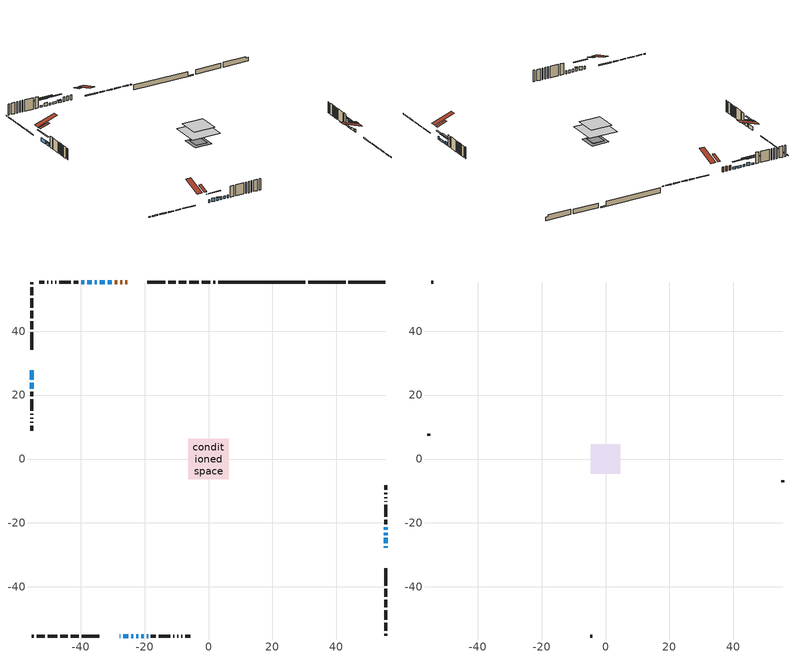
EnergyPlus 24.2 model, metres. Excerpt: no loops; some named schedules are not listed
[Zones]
conditioned space
 floor adiabatic (AdiabaticFloorConstruction): -6.29,-6.29 -6.29,6.29 6.29,6.29 6.29,-6.29 z3.65
 floor foundation (Slab1 construction): -2.48,-2.48 -2.48,2.48 2.48,2.48 2.48,-2.48 z-0.98
 floor foundation (Slab1 construction 1): -2.49,-2.49 -2.49,2.49 2.49,2.49 2.49,-2.49 z-0.98
 floor foundation (Slab1 construction 2): -3.81,-3.81 -3.81,3.81 3.81,3.81 3.81,-3.81 z-1.25
 wall outside (RimJoist1 construction): 2.13,55.39 1.44,55.39 / -55.39,-55.39 -54.7,-55.39 / -55.39,55.39 -55.39,54.7 / 55.39,-55.39 55.39,-54.7 z1.21:1.51
 wall outside (RimJoist2 construction): 0.51,55.39 -2.05,55.39 / -53.77,-55.39 -51.21,-55.39 / -55.39,53.77 -55.39,51.21 / 55.39,-53.77 55.39,-51.21 z1.21:1.51
 wall outside (RimJoist3 construction): -2.98,55.39 -5.98,55.39 / -50.28,-55.39 -47.28,-55.39 / -55.39,50.28 -55.39,47.28 / 55.39,-50.28 55.39,-47.28 z1.21:1.51
 wall outside (RimJoist4 construction): -6.91,55.39 -9.28,55.39 / -46.35,-55.39 -43.98,-55.39 / -55.39,46.35 -55.39,43.98 / 55.39,-46.35 55.39,-43.98 z1.21:1.51
 wall outside (RimJoist5 construction): -10.21,55.39 -12.6,55.39 / -43.05,-55.39 -40.66,-55.39 / -55.39,43.05 -55.39,40.66 / 55.39,-43.05 55.39,-40.66 z1.21:1.51
 wall outside (RimJoist6 construction): -13.53,55.39 -19.11,55.39 / -39.74,-55.39 -34.15,-55.39 / -55.39,39.74 -55.39,34.15 / 55.39,-39.74 55.39,-34.15 z1.21:1.51
 wall outside (AdiabaticWallConstruction 1): -25.43,55.39 -26.09,55.39 / -27.01,55.39 -27.58,55.39 / -28.51,55.39 -29.32,55.39 z1.21:3.24
 wall outside (AdiabaticWallConstruction): -27.83,-55.39 -27.57,-55.39 / 55.39,-27.83 55.39,-27.27 / -22.65,-55.39 -22.04,-55.39 / -21.11,-55.39 -20.29,-55.39 / -19.37,-55.39 -18.93,-55.39 z1.21:2.43; -26.64,-55.39 -25.11,-55.39 / -55.39,27.83 -55.39,24.78 z1.21:2.73; -55.39,23.85 -55.39,22.02 / -36.54,55.39 -37.91,55.39 z1.21:2.58; -30.25,55.39 -31.52,55.39 z1.21:2.03; -24.19,-55.39 -23.58,-55.39 z1.21:2.53; 55.39,-26.34 55.39,-24.71 / -32.45,55.39 -34.08,55.39 / -35,55.39 -35.62,55.39 z1.21:2.1; 55.39,-23.79 55.39,-23.1 / -38.84,55.39 -39.76,55.39 z1.21:1.9; 55.39,-22.17 55.39,-21.32 z1.21:2.47
 wall outside (Wall1 construction): -40.69,55.39 -42.12,55.39 / -18,-55.39 -16.57,-55.39 / -55.39,21.09 -55.39,19.67 / 55.39,-20.39 55.39,-18.96 z1.21:6.09
 wall outside (Wall2 construction): -43.04,55.39 -46.74,55.39 / -15.64,-55.39 -11.94,-55.39 / -55.39,18.74 -55.39,15.04 / 55.39,-18.03 55.39,-14.34 z1.21:6.09
 wall outside (Wall3 construction): -47.67,55.39 -47.9,55.39 / -11.01,-55.39 -10.78,-55.39 / -55.39,14.11 -55.39,13.88 / 55.39,-13.41 55.39,-13.18 z1.21:6.09
 wall outside (Wall4 construction): -48.83,55.39 -49.19,55.39 / -9.85,-55.39 -9.5,-55.39 / -55.39,12.95 -55.39,12.59 / 55.39,-12.25 55.39,-11.89 z1.21:6.09
 wall outside (Wall5 construction): -50.12,55.39 -50.49,55.39 / -8.57,-55.39 -8.2,-55.39 / -55.39,11.67 -55.39,11.3 / 55.39,-10.96 55.39,-10.59 z1.21:6.09
 wall outside (Wall6 construction): -51.41,55.39 -52.92,55.39 / -7.27,-55.39 -5.77,-55.39 / -55.39,10.37 -55.39,8.86 / 55.39,-9.66 55.39,-8.16 z1.21:6.09
 wall foundation (FoundationWall1 construction): 43.81,55.39,-0.98 43.81,55.39,1.21 54.23,55.39,1.21 54.23,55.39,0.57 55.39,55.39,0.57 55.39,55.39,-0.98
 wall foundation (FoundationWall2 construction): 42.88,55.39 31.23,55.39 z-0.98:0.94
 wall foundation (FoundationWall3 construction): 3.06,55.39,-1.25 3.06,55.39,0.94 27.58,55.39,0.94 27.58,55.39,-0.93 30.31,55.39,-0.93 30.31,55.39,-1.25
 window (WindowConstruction 11): -27.83,-55.39 -27.57,-55.39 z1.21:2.43
 window (WindowConstruction 5): -26.64,-55.39 -25.12,-55.39 z1.21:2.73
 window (WindowConstruction 6): -55.39,27.83 -55.39,24.78 z1.21:2.73
 window (WindowConstruction 7): 55.39,-27.83 55.39,-27.27 z1.21:2.43
 window (WindowConstruction 8): -55.39,23.85 -55.39,22.02 z1.21:2.58
 window (WindowConstruction 9): -30.25,55.39 -31.52,55.39 z1.21:2.02
 window (WindowConstruction 10): -24.19,-55.39 -23.58,-55.39 z1.21:2.53
 window (WindowConstruction 13): -22.65,-55.39 -22.04,-55.39 z1.21:2.43
 window (WindowConstruction 14): 55.39,-26.34 55.39,-24.71 z1.21:2.1
 window (WindowConstruction): -21.11,-55.39 -20.29,-55.39 z1.21:2.43
 window (WindowConstruction 15): -32.45,55.39 -34.08,55.39 z1.21:2.1
 window (WindowConstruction 16): -35,55.39 -35.61,55.39 z1.21:2.1
 window (WindowConstruction 12): -19.37,-55.39 -18.93,-55.39 z1.21:2.43
 window (WindowConstruction 1): 55.39,-23.78 55.39,-23.1 z1.21:1.9
 window (WindowConstruction 2): 55.39,-22.17 55.39,-21.32 z1.21:2.47
 window (WindowConstruction 3): -36.54,55.39 -37.91,55.39 z1.21:2.58
 window (WindowConstruction 4): -38.84,55.39 -39.76,55.39 z1.21:1.9
 door (Door): -25.43,55.39 -26.08,55.39 z1.21:3.24
 door (Door 1): -27.01,55.39 -27.58,55.39 z1.21:3.24
 door (Door 2): -28.51,55.39 -29.32,55.39 z1.21:3.24
 ceiling adiabatic (AdiabaticFloorConstruction): 6.29,-6.29 6.29,6.29 -6.29,6.29 -6.29,-6.29 z3.65
 roof outside (Roof2 construction): -24.5,55.39,6.09 -24.5,50.97,7.56 -23.34,50.97,7.56 -23.34,55.39,6.09; -28.76,-55.39,6.09 -28.76,-50.97,7.56 -29.92,-50.97,7.56 -29.92,-55.39,6.09; -55.39,28.76,6.09 -50.97,28.76,7.56 -50.97,29.92,7.56 -55.39,29.92,6.09; 55.39,-28.76,6.09 50.97,-28.76,7.56 50.97,-29.92,7.56 55.39,-29.92,6.09
attic - vented
 floor to conditioned space (Floor1 construction Reversed): -4.61,-4.61 -4.61,4.61 4.61,4.61 4.61,-4.61 z6.09
 wall outside (Wall7 construction): -53.85,55.39 -54.46,55.39 / -4.84,-55.39 -4.22,-55.39 / -55.39,7.93 -55.39,7.32 / 55.39,-7.23 55.39,-6.62 z1.21:6.09
 roof outside (Roof1 construction): -22.41,55.39,6.09 -22.41,46.4,9.08 -20.04,46.4,9.08 -20.04,55.39,6.09; -30.85,-55.39,6.09 -30.85,-46.4,9.08 -33.22,-46.4,9.08 -33.22,-55.39,6.09; -55.39,30.85,6.09 -46.4,30.85,9.08 -46.4,33.22,9.08 -55.39,33.22,6.09; 55.39,-30.85,6.09 46.4,-30.85,9.08 46.4,-33.22,9.08 55.39,-33.22,6.09
shading: -22.62,-55.39 -29.13,-55.39 -29.13,-55.8 -22.62,-55.8 z5.22; -55.39,22.29 -55.39,30.32 -55.8,30.32 -55.8,22.29 z5.22; -55.39,21.82 -55.39,24.05 -55.8,24.05 -55.8,21.82 z2.78; -31.72,55.39 -30.05,55.39 -30.05,55.8 -31.72,55.8 z2.22; -23.38,-55.39 -24.39,-55.39 -24.39,-55.8 -23.38,-55.8 z2.73; 55.39,-22.22 55.39,-28.83 55.8,-28.83 55.8,-22.22 z4.59; -36.57,55.39 -29.96,55.39 -29.96,55.8 -36.57,55.8 z4.59; -38.1,55.39 -32.51,55.39 -32.51,55.8 -38.1,55.8 z4.59; 55.39,-20.61 55.39,-26.27 55.8,-26.27 55.8,-20.61 z4.39; 55.39,-18.83 55.39,-24.66 55.8,-24.66 55.8,-18.83 z4.96; -40.4,55.39 -34.05,55.39 -34.05,55.8 -40.4,55.8 z5.07; -42.25,55.39 -36.35,55.39 -36.35,55.8 -42.25,55.8 z4.39
[Building]
Building 1: Terrain=Suburbs
[Site:Location]
Windsor AP_ON: Latitude {deg}=42.28; Longitude {deg}=-82.96; Time Zone {hr}=-5; Elevation {m}=190; Keep Site Location Information=Yes
[Site:GroundTemperature:Shallow]
6.34957, 4.46684, 4.31606, 5.20952, 8.79623, 12.3662, 15.4612, 17.4219, 17.5884, 15.9938, 12.9777, 9.51722
[Site:WaterMainsTemperature]
Calculation Method=Schedule; Temperature Schedule=mains temperature schedule
[Material] Roughness=Rough; Thermal Absorptance=0.9
Name | Thickness {m} | Conductivity {W/m-K} | Density {kg/m3} | Specific Heat {J/kg-K} | Solar Absorptance | Visible Absorptance
asphalt or fiberglass shingles | 0.00635 | 0.162714 | 1121.4 | 1465.45 | 0.4 | 0.4
ceiling loosefill ins | 0.338667 | 0.0480833 | 16.02 | 1046.75 | 0.7 | 0.7
ceiling stud and cavity | 0.1397 | 0.392753 | 65.682 | 1177.47 | 0.7 | 0.7
concrete 4.0 in. | 0.1016 | 1.803125 | 2242.8 | 837.4 | 0.7 | 0.7
concrete 8.0 in. | 0.2032 | 1.803125 | 2242.8 | 837.4 | 0.7 | 0.7
door material | 0.04445 | 0.0451087 | 512.64 | 1214.23 | 0.7 | 0.7
door material 1 | 0.04445 | 0.188738 | 512.64 | 1214.23 | 0.7 | 0.7
door material 2 | 0.04445 | 0.20624 | 512.64 | 1214.23 | 0.7 | 0.7
exterior vertical ins | 0.0433751 | 0.029427 | 32.04 | 1214.23 | 0.7 | 0.7
exterior vertical ins 1 | 0.0330777 | 0.029427 | 32.04 | 1214.23 | 0.7 | 0.7
floor covering | 0.0127 | 0.0433444 | 54.468 | 1339.84 | 0.6 | 0.6
floor rigid ins; wall rigid ins 2 | 0.512978 | 0.029427 | 32.04 | 1214.23 | 0.7 | 0.7
floor stud and cavity | 0.1397 | 1.75129 | 37.0049 | 1207.88 | 0.7 | 0.7
furniture material conditioned space 1 | 0.1524 | 0.115458 | 640.8 | 1214.23 | 0.6 | 0.6
gypsum board | 0.0127 | 0.160291 | 801 | 837.4 | 0.6 | 0.6
gypsum board 1 | 0.0127 | 0.160291 | 801 | 837.4 | 0.7 | 0.7
osb sheathing 0.5 in. | 0.0127 | 0.115458 | 512.64 | 1214.23 | 0.7 | 0.7
osb sheathing 0.75 in. | 0.01905 | 0.115458 | 512.64 | 1214.23 | 0.7 | 0.7
osb sheathing 2.0 in. | 0.0508 | 0.115458 | 512.64 | 1214.23 | 0.7 | 0.7
rim joist rigid ins; wall rigid ins | 0.103632 | 0.029427 | 32.04 | 1214.23 | 0.7 | 0.7
rim joist stud and cavity | 0.0508 | 0.0290072 | 125.044 | 1163.47 | 0.6 | 0.6
rim joist stud and cavity 1 | 0.0508 | 0.0293615 | 125.044 | 1163.47 | 0.6 | 0.6
rim joist stud and cavity 2 | 0.0508 | 0.0384369 | 125.044 | 1163.47 | 0.6 | 0.6
rim joist stud and cavity 3 | 0.0508 | 0.028633 | 125.044 | 1163.47 | 0.6 | 0.6
rim joist stud and cavity 4 | 0.0508 | 0.153904 | 50.32683 | 1063.81 | 0.6 | 0.6
roof stud and cavity | 0.2032 | 0.117661 | 78.34581 | 1123.46 | 0.7 | 0.7
wall rigid ins 1 | 0.051816 | 0.029427 | 32.04 | 1214.23 | 0.7 | 0.7
wall stud and cavity | 0.1397 | 0.191641 | 139.0536 | 1170.24 | 0.7 | 0.7
wall stud and cavity 1 | 0.1397 | 0.227988 | 139.0536 | 1170.24 | 0.7 | 0.7
wall stud and cavity 2 | 0.1397 | 0.115992 | 139.0536 | 1170.24 | 0.7 | 0.7
wall stud and cavity 3 | 0.1397 | 0.110346 | 139.0536 | 1170.24 | 0.7 | 0.7
wall stud and cavity 4 | 0.1397 | 0.106638 | 139.0536 | 1170.24 | 0.7 | 0.7
wall stud and cavity 5 | 0.1397 | 0.0931203 | 139.0536 | 1170.24 | 0.7 | 0.7
wall stud and cavity 6 | 0.0889 | 6.1454 | 50.32683 | 1063.81 | 0.6 | 0.6
wall stud and cavity 7 | 0.0889 | 0.380278 | 52.3479 | 1209.89 | 0.7 | 0.7
wall stud and cavity 8 | 0.0889 | 0.391764 | 83.0341 | 1211.67 | 0.7 | 0.7
wood siding | 0.0254 | 0.102417 | 544.68 | 1172.36 | 0.4 | 0.4
wood siding 1 | 0.00254 | 0.102417 | 544.68 | 1172.36 | 0.4 | 0.4
wood siding 2; wood siding 3; wood siding 4 | 0.0254 | 0.102417 | 544.68 | 1172.36 | 0.7 | 0.7
[WindowMaterial:SimpleGlazingSystem]
Name | U-Factor {W/m2-K} | Solar Heat Gain Coefficient
WindowMaterial | 2.25246 | 0.56
WindowMaterial 1 | 3.13937 | 0.43
WindowMaterial 10 | 3.10814 | 0.5
WindowMaterial 11 | 2.4052 | 0.53
WindowMaterial 12 | 6.75625 | 0.74
WindowMaterial 13 | 2.47901 | 0.43
WindowMaterial 14 | 4.81438 | 0.55
WindowMaterial 15 | 3.12176 | 0.49
WindowMaterial 16 | 3.1229 | 0.46
WindowMaterial 2 | 3.10076 | 0.54
WindowMaterial 3 | 3.10246 | 0.52
WindowMaterial 4 | 3.1212 | 0.48
WindowMaterial 5 | 3.07861 | 0.6
WindowMaterial 6 | 2.95653 | 0.6
WindowMaterial 7 | 3.114383 | 0.49
WindowMaterial 8 | 2.94631 | 0.61
WindowMaterial 9 | 3.10132 | 0.53
[Construction]
AdiabaticFloorConstruction: floor stud and cavity, floor rigid ins, osb sheathing 0.75 in., floor covering
AdiabaticWallConstruction: wood siding 3, wall rigid ins 2, wall stud and cavity 7, gypsum board
AdiabaticWallConstruction 1: wood siding 4, wall rigid ins 2, wall stud and cavity 7, gypsum board
Door: door material
Door 1: door material 1
Door 2: door material 2
Floor1 construction Reversed: gypsum board, ceiling stud and cavity, ceiling loosefill ins
FoundationWall1 construction; FoundationWall2 construction: concrete 8.0 in., gypsum board 1
FoundationWall3 construction: concrete 8.0 in.
furniture construction conditioned space 1: furniture material conditioned space 1
PartitionWallConstruction: gypsum board, wall stud and cavity 8, gypsum board
RimJoist1 construction: wood siding 2, osb sheathing 2.0 in., rim joist stud and cavity
RimJoist2 construction; RimJoist3 construction: wood siding 2, osb sheathing 2.0 in., rim joist stud and cavity 1
RimJoist4 construction: wood siding 2, rim joist rigid ins, osb sheathing 2.0 in., rim joist stud and cavity 2
RimJoist5 construction: wood siding 2, osb sheathing 2.0 in., rim joist stud and cavity 3
RimJoist6 construction: wood siding 2, rim joist stud and cavity 4
Roof1 construction: asphalt or fiberglass shingles
Roof2 construction: asphalt or fiberglass shingles, osb sheathing 0.75 in., roof stud and cavity, gypsum board
Slab1 construction; Slab1 construction 1; Slab1 construction 2: concrete 4.0 in.
Wall1 construction: wood siding, wall rigid ins, osb sheathing 0.5 in., wall stud and cavity, gypsum board
Wall2 construction: wood siding, wall rigid ins 1, osb sheathing 0.5 in., wall stud and cavity 1, gypsum board
Wall3 construction: wood siding, osb sheathing 0.5 in., wall stud and cavity 2, gypsum board
Wall4 construction: wood siding, osb sheathing 0.5 in., wall stud and cavity 3, gypsum board
Wall5 construction: wood siding, osb sheathing 0.5 in., wall stud and cavity 4, gypsum board
Wall6 construction: wood siding, osb sheathing 0.5 in., wall stud and cavity 5, gypsum board
Wall7 construction: wood siding 1, wall stud and cavity 6
WindowConstruction: WindowMaterial
WindowConstruction 1: WindowMaterial 1
WindowConstruction 10: WindowMaterial 10
WindowConstruction 11: WindowMaterial 11
WindowConstruction 12: WindowMaterial 12
WindowConstruction 13: WindowMaterial 13
WindowConstruction 14: WindowMaterial 14
WindowConstruction 15: WindowMaterial 15
WindowConstruction 16: WindowMaterial 16
WindowConstruction 2: WindowMaterial 2
WindowConstruction 3: WindowMaterial 3
WindowConstruction 4: WindowMaterial 4
WindowConstruction 5: WindowMaterial 5
WindowConstruction 6: WindowMaterial 6
WindowConstruction 7: WindowMaterial 7
WindowConstruction 8: WindowMaterial 8
WindowConstruction 9: WindowMaterial 9
[Zone] Multiplier=1; Part of Total Floor Area=Yes
Name | Volume {m3}
attic - vented | 41.4411
conditioned space | 619
[Space]
Name | Zone | Volume {m3}
attic - vented 1 | attic - vented | 41.4411
conditioned space 1 | conditioned space | 619
[ZoneInfiltration:EffectiveLeakageArea]
infil attic - vented 1: Zone or Space=attic - vented 1; Schedule=Always On Discrete; Effective Air Leakage Area {cm2}=3786.22; Stack Coefficient=0.000547505; Wind Coefficient=1.58093e-05
[ZoneMixing]
whole house fan mix: Zone or Space=attic - vented; Schedule=Always On Continuous; Design Flow Rate Calculation Method=Flow/Zone; Design Flow Rate {m3/s}=0; Source Zone or Space=conditioned space
[SurfaceProperty:ExposedFoundationPerimeter] Exposed Perimeter Calculation Method=TotalExposedPerimeter
Name | Total Exposed Perimeter {m}
Slab1 | 11.582
Slab1 1 | 11.643
Slab1 2 | 27.249
[InternalMass] Zone or ZoneList=conditioned space; Space or SpaceList=conditioned space 1
Name | Construction | Surface Area {m2}
furniture mass conditioned space 1 | furniture construction conditioned space 1 | 106.24
partition wall mass | PartitionWallConstruction | 265.6
[Lights]
interior lighting: Zone or ZoneList or Space or SpaceList=conditioned space 1; Schedule=interior lighting schedule; Design Level Calculation Method=LightingLevel; Lighting Level {W}=343.2; Return Air Fraction=0; Fraction Radiant=0.6; Fraction Visible=0.2; Fraction Replaceable=1
[People]
occupants: Zone or ZoneList or Space or SpaceList=conditioned space 1; Number of People Schedule=occupants schedule; Number of People Calculation Method=People; Number of People=3; Fraction Radiant=0.314171; Sensible Heat Fraction=0.56303; Activity Level Schedule=occupants activity schedule; Carbon Dioxide Generation Rate {m3/s-W}=0; Enable ASHRAE 55 Comfort Warnings=No; Mean Radiant Temperature Calculation Type=EnclosureAveraged
[ElectricEquipment] Zone or ZoneList or Space or SpaceList=conditioned space 1; Design Level Calculation Method=EquipmentLevel
Name | Schedule | Design Level {W} | Fraction Latent | Fraction Radiant | Fraction Lost
clothes dryer | clothes dryer schedule | 140.772 | 0.015 | 0.081 | 0.85
clothes washer | clothes washer schedule | 32.1985 | 0.03 | 0.162 | 0.7
cooking range | cooking range schedule | 215.147 | 0.08 | 0.432 | 0.2
dishwasher | dishwasher schedule | 66.8632 | 0.3 | 0.18 | 0.4
fridge | fridge schedule | 72.9452 | 0 | 0.6 | 0
mech vent house fan | mech vent house fan schedule | 0.95 | 0 | 0 | 1
mech vent house fan cfis | mech vent house fan cfis schedule | 0 | 0 | 0 | 0
misc plug loads | misc plug loads schedule | 494.7 | 0.045 | 0.513 | 0.1
whole house fan | Always On Discrete | 0 | 0 | 0 | 1
[OtherEquipment] Zone or ZoneList or Space or SpaceList=conditioned space 1; Design Level Calculation Method=EquipmentLevel
Name | Fuel Type | Schedule | Design Level {W} | Fraction Latent | Fraction Radiant | Fraction Lost
clothes dryer 1 | Electricity | clothes dryer schedule | 0 | 0.015 | 0.081 | 0.85
cooking range 1 | Electricity | cooking range schedule | 0 | 0.08 | 0.432 | 0.2
general water use latent | None | general water use schedule | 62.594 | 1 | 0 | 0
general water use sensible | None | general water use schedule | -61.6891 | 0 | 0.6 | 0
mech vent house fan latent load | None | Always On Discrete | 0 | 1 | 0 | 0
mech vent house fan sensible load | None | Always On Discrete | 0 | 0 | 0 | 0
water heater energy adjustment1 | NaturalGas | Always On Discrete | 0.01 | 0 | 0 | 1
[ZoneInfiltration:DesignFlowRate] Zone or ZoneList or Space or SpaceList=conditioned space 1; Schedule=Always On Discrete; Design Flow Rate Calculation Method=Flow/Zone; Design Flow Rate {m3/s}=0
infil flow; natural vent flow; whole house fan flow
[Foundation:Kiva] Initial Indoor Air Temperature {C}=18; Wall Depth Below Slab {m}=0.2032
Name | Wall Height Above Grade {m} | Custom Block Material Name 1 | Custom Block Depth 1 {m} | Custom Block X Position 1 {m} | Custom Block Z Position 1 {m}
Foundation Kiva 1 | 1.21 | exterior vertical ins | 2.189988 | 0.2159 | 0
Foundation Kiva 2 | 0.940003 | exterior vertical ins 1 | 1.92 | 0.2159 | 0
Foundation Kiva 3 | 0.940003
[Foundation:Kiva:Settings]
Soil Conductivity {W/m-K}=0.849921; Soil Density {kg/m3}=1842.3; Soil Specific Heat {J/kg-K}=418.7; Ground Solar Absorptivity=0.9; Ground Thermal Absorptivity=0.9; Ground Surface Roughness {m}=0.03; Far-Field Width {m}=40; Deep-Ground Boundary Condition=ZeroFlux; Deep-Ground Depth {m}=40; Minimum Cell Dimension {m}=0.2; Maximum Cell Growth Coefficient=3; Simulation Timestep=Timestep
[Exterior:Lights]
exterior lighting: Schedule=exterior lighting schedule; Design Level {W}=75.6
[Schedule:Constant]
Name | Hourly Value
Always On Continuous; mech vent house fan schedule; mech vent house fan cfis schedule; Always On Discrete | 1
occupants activity schedule | 117.228
fridge schedule | 0
[Schedule:Week:Daily]
interior lighting schedule Week Rule - Jan1-Jan27: interior lighting schedule day, interior lighting schedule day, interior lighting schedule day, interior lighting schedule day, interior lighting schedule day, interior lighting schedule day, interior lighting schedule day, interior lighting schedule default day, interior lighting schedule default day, interior lighting schedule default day, interior lighting schedule default day, interior lighting schedule default day
interior lighting schedule Week Rule - Jan28-Feb3: interior lighting schedule day, interior lighting schedule day, interior lighting schedule day, interior lighting schedule day, interior lighting schedule day 1, interior lighting schedule day 1, interior lighting schedule day 1, interior lighting schedule default day, interior lighting schedule default day, interior lighting schedule default day, interior lighting schedule default day, interior lighting schedule default day
interior lighting schedule Week Rule - Feb4-Feb24: interior lighting schedule day 1, interior lighting schedule day 1, interior lighting schedule day 1, interior lighting schedule day 1, interior lighting schedule day 1, interior lighting schedule day 1, interior lighting schedule day 1, interior lighting schedule default day, interior lighting schedule default day, interior lighting schedule default day, interior lighting schedule default day, interior lighting schedule default day
interior lighting schedule Week Rule - Feb25-Mar3: interior lighting schedule day 1, interior lighting schedule day 1, interior lighting schedule day 1, interior lighting schedule day 1, interior lighting schedule day 2, interior lighting schedule day 2, interior lighting schedule day 2, interior lighting schedule default day, interior lighting schedule default day, interior lighting schedule default day, interior lighting schedule default day, interior lighting schedule default day
interior lighting schedule Week Rule - Mar4-Mar31: interior lighting schedule day 2, interior lighting schedule day 2, interior lighting schedule day 2, interior lighting schedule day 2, interior lighting schedule day 2, interior lighting schedule day 2, interior lighting schedule day 2, interior lighting schedule default day, interior lighting schedule default day, interior lighting schedule default day, interior lighting schedule default day, interior lighting schedule default day
interior lighting schedule Week Rule - Apr1-Apr28: interior lighting schedule day 3, interior lighting schedule day 3, interior lighting schedule day 3, interior lighting schedule day 3, interior lighting schedule day 3, interior lighting schedule day 3, interior lighting schedule day 3, interior lighting schedule default day, interior lighting schedule default day, interior lighting schedule default day, interior lighting schedule default day, interior lighting schedule default day
interior lighting schedule Week Rule - Apr29-May5: interior lighting schedule day 3, interior lighting schedule day 3, interior lighting schedule day 4, interior lighting schedule day 4, interior lighting schedule day 4, interior lighting schedule day 4, interior lighting schedule day 4, interior lighting schedule default day, interior lighting schedule default day, interior lighting schedule default day, interior lighting schedule default day, interior lighting schedule default day
interior lighting schedule Week Rule - May6-May26: interior lighting schedule day 4, interior lighting schedule day 4, interior lighting schedule day 4, interior lighting schedule day 4, interior lighting schedule day 4, interior lighting schedule day 4, interior lighting schedule day 4, interior lighting schedule default day, interior lighting schedule default day, interior lighting schedule default day, interior lighting schedule default day, interior lighting schedule default day
interior lighting schedule Week Rule - May27-Jun2: interior lighting schedule day 4, interior lighting schedule day 4, interior lighting schedule day 4, interior lighting schedule day 4, interior lighting schedule day 4, interior lighting schedule day 5, interior lighting schedule day 5, interior lighting schedule default day, interior lighting schedule default day, interior lighting schedule default day, interior lighting schedule default day, interior lighting schedule default day
interior lighting schedule Week Rule - Jun3-Jun30: interior lighting schedule day 5, interior lighting schedule day 5, interior lighting schedule day 5, interior lighting schedule day 5, interior lighting schedule day 5, interior lighting schedule day 5, interior lighting schedule day 5, interior lighting schedule default day, interior lighting schedule default day, interior lighting schedule default day, interior lighting schedule default day, interior lighting schedule default day
interior lighting schedule Week Rule - Jul1-Jul28: interior lighting schedule day 6, interior lighting schedule day 6, interior lighting schedule day 6, interior lighting schedule day 6, interior lighting schedule day 6, interior lighting schedule day 6, interior lighting schedule day 6, interior lighting schedule default day, interior lighting schedule default day, interior lighting schedule default day, interior lighting schedule default day, interior lighting schedule default day
interior lighting schedule Week Rule - Jul29-Aug4: interior lighting schedule day 6, interior lighting schedule day 6, interior lighting schedule day 6, interior lighting schedule day 7, interior lighting schedule day 7, interior lighting schedule day 7, interior lighting schedule day 7, interior lighting schedule default day, interior lighting schedule default day, interior lighting schedule default day, interior lighting schedule default day, interior lighting schedule default day
interior lighting schedule Week Rule - Aug5-Aug25: interior lighting schedule day 7, interior lighting schedule day 7, interior lighting schedule day 7, interior lighting schedule day 7, interior lighting schedule day 7, interior lighting schedule day 7, interior lighting schedule day 7, interior lighting schedule default day, interior lighting schedule default day, interior lighting schedule default day, interior lighting schedule default day, interior lighting schedule default day
interior lighting schedule Week Rule - Aug26-Sep1: interior lighting schedule day 7, interior lighting schedule day 7, interior lighting schedule day 7, interior lighting schedule day 7, interior lighting schedule day 7, interior lighting schedule day 7, interior lighting schedule day 8, interior lighting schedule default day, interior lighting schedule default day, interior lighting schedule default day, interior lighting schedule default day, interior lighting schedule default day
interior lighting schedule Week Rule - Sep2-Sep29: interior lighting schedule day 8, interior lighting schedule day 8, interior lighting schedule day 8, interior lighting schedule day 8, interior lighting schedule day 8, interior lighting schedule day 8, interior lighting schedule day 8, interior lighting schedule default day, interior lighting schedule default day, interior lighting schedule default day, interior lighting schedule default day, interior lighting schedule default day
interior lighting schedule Week Rule - Sep30-Oct6: interior lighting schedule day 8, interior lighting schedule day 9, interior lighting schedule day 9, interior lighting schedule day 9, interior lighting schedule day 9, interior lighting schedule day 9, interior lighting schedule day 9, interior lighting schedule default day, interior lighting schedule default day, interior lighting schedule default day, interior lighting schedule default day, interior lighting schedule default day
interior lighting schedule Week Rule - Oct7-Oct27: interior lighting schedule day 9, interior lighting schedule day 9, interior lighting schedule day 9, interior lighting schedule day 9, interior lighting schedule day 9, interior lighting schedule day 9, interior lighting schedule day 9, interior lighting schedule default day, interior lighting schedule default day, interior lighting schedule default day, interior lighting schedule default day, interior lighting schedule default day
interior lighting schedule Week Rule - Oct28-Nov3: interior lighting schedule day 9, interior lighting schedule day 9, interior lighting schedule day 9, interior lighting schedule day 9, interior lighting schedule day 10, interior lighting schedule day 10, interior lighting schedule day 10, interior lighting schedule default day, interior lighting schedule default day, interior lighting schedule default day, interior lighting schedule default day, interior lighting schedule default day
interior lighting schedule Week Rule - Nov4-Nov24: interior lighting schedule day 10, interior lighting schedule day 10, interior lighting schedule day 10, interior lighting schedule day 10, interior lighting schedule day 10, interior lighting schedule day 10, interior lighting schedule day 10, interior lighting schedule default day, interior lighting schedule default day, interior lighting schedule default day, interior lighting schedule default day, interior lighting schedule default day
interior lighting schedule Week Rule - Nov25-Dec1: interior lighting schedule day 10, interior lighting schedule day 10, interior lighting schedule day 10, interior lighting schedule day 10, interior lighting schedule day 10, interior lighting schedule day 10, interior lighting schedule day 11, interior lighting schedule default day, interior lighting schedule default day, interior lighting schedule default day, interior lighting schedule default day, interior lighting schedule default day
interior lighting schedule Week Rule - Dec2-Dec31: interior lighting schedule day 11, interior lighting schedule day 11, interior lighting schedule day 11, interior lighting schedule day 11, interior lighting schedule day 11, interior lighting schedule day 11, interior lighting schedule day 11, interior lighting schedule default day, interior lighting schedule default day, interior lighting schedule default day, interior lighting schedule default day, interior lighting schedule default day
occupants schedule Week Rule - Jan1-Dec31: occupants schedule day, occupants schedule day, occupants schedule day, occupants schedule day, occupants schedule day, occupants schedule day, occupants schedule day, occupants schedule default day, occupants schedule default day, occupants schedule default day, occupants schedule default day, occupants schedule default day
clothes dryer schedule Week Rule - Jan1-Dec31: clothes dryer schedule day, clothes dryer schedule day, clothes dryer schedule day, clothes dryer schedule day, clothes dryer schedule day, clothes dryer schedule day, clothes dryer schedule day, clothes dryer schedule default day, clothes dryer schedule default day, clothes dryer schedule default day, clothes dryer schedule default day, clothes dryer schedule default day
clothes washer schedule Week Rule - Jan1-Dec31: clothes washer schedule day, clothes washer schedule day, clothes washer schedule day, clothes washer schedule day, clothes washer schedule day, clothes washer schedule day, clothes washer schedule day, clothes washer schedule default day, clothes washer schedule default day, clothes washer schedule default day, clothes washer schedule default day, clothes washer schedule default day
cooking range schedule Week Rule - Jan1-Dec31: cooking range schedule day, cooking range schedule day, cooking range schedule day, cooking range schedule day, cooking range schedule day, cooking range schedule day, cooking range schedule day, cooking range schedule default day, cooking range schedule default day, cooking range schedule default day, cooking range schedule default day, cooking range schedule default day
dishwasher schedule Week Rule - Jan1-Dec31: dishwasher schedule day, dishwasher schedule day, dishwasher schedule day, dishwasher schedule day, dishwasher schedule day, dishwasher schedule day, dishwasher schedule day, dishwasher schedule default day, dishwasher schedule default day, dishwasher schedule default day, dishwasher schedule default day, dishwasher schedule default day
misc plug loads schedule Week Rule - Jan1-Dec31: misc plug loads schedule day, misc plug loads schedule day, misc plug loads schedule day, misc plug loads schedule day, misc plug loads schedule day, misc plug loads schedule day, misc plug loads schedule day, misc plug loads schedule default day, misc plug loads schedule default day, misc plug loads schedule default day, misc plug loads schedule default day, misc plug loads schedule default day
general water use schedule Week Rule - Jan1-Dec31: general water use schedule day, general water use schedule day, general water use schedule day, general water use schedule day, general water use schedule day, general water use schedule day, general water use schedule day, general water use schedule default day, general water use schedule default day, general water use schedule default day, general water use schedule default day, general water use schedule default day
exterior lighting schedule Week Rule - Jan1-Jan27: exterior lighting schedule day, exterior lighting schedule day, exterior lighting schedule day, exterior lighting schedule day, exterior lighting schedule day, exterior lighting schedule day, exterior lighting schedule day, exterior lighting schedule default day, exterior lighting schedule default day, exterior lighting schedule default day, exterior lighting schedule default day, exterior lighting schedule default day
exterior lighting schedule Week Rule - Jan28-Feb3: exterior lighting schedule day, exterior lighting schedule day, exterior lighting schedule day, exterior lighting schedule day, exterior lighting schedule day 1, exterior lighting schedule day 1, exterior lighting schedule day 1, exterior lighting schedule default day, exterior lighting schedule default day, exterior lighting schedule default day, exterior lighting schedule default day, exterior lighting schedule default day
[Schedule:Year]
interior lighting schedule: interior lighting schedule Week Rule - Jan1-Jan27, 1, 1, 1, 27, interior lighting schedule Week Rule - Jan28-Feb3, 1, 28, 2, 3, interior lighting schedule Week Rule - Feb4-Feb24, 2, 4, 2, 24, interior lighting schedule Week Rule - Feb25-Mar3, 2, 25, 3, 3, interior lighting schedule Week Rule - Mar4-Mar31, 3, 4, 3, 31, interior lighting schedule Week Rule - Apr1-Apr28, 4, 1, 4, 28, interior lighting schedule Week Rule - Apr29-May5, 4, 29, 5, 5, interior lighting schedule Week Rule - May6-May26, 5, 6, 5, 26, interior lighting schedule Week Rule - May27-Jun2, 5, 27, 6, 2, interior lighting schedule Week Rule - Jun3-Jun30, 6, 3, 6, 30, interior lighting schedule Week Rule - Jul1-Jul28, 7, 1, 7, 28, interior lighting schedule Week Rule - Jul29-Aug4, 7, 29, 8, 4, interior lighting schedule Week Rule - Aug5-Aug25, 8, 5, 8, 25, interior lighting schedule Week Rule - Aug26-Sep1, 8, 26, 9, 1, interior lighting schedule Week Rule - Sep2-Sep29, 9, 2, 9, 29, interior lighting schedule Week Rule - Sep30-Oct6, 9, 30, 10, 6, interior lighting schedule Week Rule - Oct7-Oct27, 10, 7, 10, 27, interior lighting schedule Week Rule - Oct28-Nov3, 10, 28, 11, 3, interior lighting schedule Week Rule - Nov4-Nov24, 11, 4, 11, 24, interior lighting schedule Week Rule - Nov25-Dec1, 11, 25, 12, 1, interior lighting schedule Week Rule - Dec2-Dec31, 12, 2, 12, 31
occupants schedule: occupants schedule Week Rule - Jan1-Dec31, 1, 1, 12, 31
clothes dryer schedule: clothes dryer schedule Week Rule - Jan1-Dec31, 1, 1, 12, 31
clothes washer schedule: clothes washer schedule Week Rule - Jan1-Dec31, 1, 1, 12, 31
cooking range schedule: cooking range schedule Week Rule - Jan1-Dec31, 1, 1, 12, 31
dishwasher schedule: dishwasher schedule Week Rule - Jan1-Dec31, 1, 1, 12, 31
misc plug loads schedule: misc plug loads schedule Week Rule - Jan1-Dec31, 1, 1, 12, 31
general water use schedule: general water use schedule Week Rule - Jan1-Dec31, 1, 1, 12, 31
exterior lighting schedule: exterior lighting schedule Week Rule - Jan1-Jan27, 1, 1, 1, 27, exterior lighting schedule Week Rule - Jan28-Feb3, 1, 28, 2, 3, exterior lighting schedule Week Rule - Feb4-Feb24, 2, 4, 2, 24, exterior lighting schedule Week Rule - Feb25-Mar3, 2, 25, 3, 3, exterior lighting schedule Week Rule - Mar4-Mar31, 3, 4, 3, 31, exterior lighting schedule Week Rule - Apr1-Apr28, 4, 1, 4, 28, exterior lighting schedule Week Rule - Apr29-May5, 4, 29, 5, 5, exterior lighting schedule Week Rule - May6-May26, 5, 6, 5, 26, exterior lighting schedule Week Rule - May27-Jun2, 5, 27, 6, 2, exterior lighting schedule Week Rule - Jun3-Jun30, 6, 3, 6, 30, exterior lighting schedule Week Rule - Jul1-Jul28, 7, 1, 7, 28, exterior lighting schedule Week Rule - Jul29-Aug4, 7, 29, 8, 4, exterior lighting schedule Week Rule - Aug5-Aug25, 8, 5, 8, 25, exterior lighting schedule Week Rule - Aug26-Sep1, 8, 26, 9, 1, exterior lighting schedule Week Rule - Sep2-Sep29, 9, 2, 9, 29, exterior lighting schedule Week Rule - Sep30-Oct6, 9, 30, 10, 6, exterior lighting schedule Week Rule - Oct7-Oct27, 10, 7, 10, 27, exterior lighting schedule Week Rule - Oct28-Nov3, 10, 28, 11, 3, exterior lighting schedule Week Rule - Nov4-Nov24, 11, 4, 11, 24, exterior lighting schedule Week Rule - Nov25-Dec1, 11, 25, 12, 1, exterior lighting schedule Week Rule - Dec2-Dec31, 12, 2, 12, 31
[Schedule:Compact]
mains temperature schedule: Through: 01/01, For: AllDays, Until: 24:00, 9.71556, Through: 01/02, For: AllDays, Until: 24:00, 9.65056, Through: 01/03, For: AllDays, Until: 24:00, 9.58667, Through: 01/04, For: AllDays, Until: 24:00, 9.52389, Through: 01/05, For: AllDays, Until: 24:00, 9.46278, Through: 01/06, For: AllDays, Until: 24:00, 9.40278, Through: 01/07, For: AllDays, Until: 24:00, 9.34444, Through: 01/08, For: AllDays, Until: 24:00, 9.28778, Through: 01/09, For: AllDays, Until: 24:00, 9.23222, Through: 01/10, For: AllDays, Until: 24:00, 9.17778, Through: 01/11, For: AllDays, Until: 24:00, 9.125, Through: 01/12, For: AllDays, Until: 24:00, 9.07389, Through: 01/13, For: AllDays, Until: 24:00, 9.02444, Through: 01/14, For: AllDays, Until: 24:00, 8.97611, Through: 01/15, For: AllDays, Until: 24:00, 8.92944, Through: 01/16, For: AllDays, Until: 24:00, 8.88444, Through: 01/17, For: AllDays, Until: 24:00, 8.84056, Through: 01/18, For: AllDays, Until: 24:00, 8.79889, Through: 01/19, For: AllDays, Until: 24:00, 8.75833, Through: 01/20, For: AllDays, Until: 24:00, 8.71944, Through: 01/21, For: AllDays, Until: 24:00, 8.68222, Through: 01/22, For: AllDays, Until: 24:00, 8.64667, Through: 01/23, For: AllDays, Until: 24:00, 8.61222, Through: 01/24, For: AllDays, Until: 24:00, 8.58, Through: 01/25, For: AllDays, Until: 24:00, 8.54944, Through: 01/26, For: AllDays, Until: 24:00, 8.52, Through: 01/27, For: AllDays, Until: 24:00, 8.49278, Through: 01/28, For: AllDays, Until: 24:00, 8.46722, Through: 01/29, For: AllDays, Until: 24:00, 8.44278, Through: 01/30, For: AllDays, Until: 24:00, 8.42056, Through: 01/31, For: AllDays, Until: 24:00, 8.39944, Through: 02/01, For: AllDays, Until: 24:00, 8.38056, Through: 02/02, For: AllDays, Until: 24:00, 8.36333, Through: 02/03, For: AllDays, Until: 24:00, 8.34778, Through: 02/04, For: AllDays, Until: 24:00, 8.33389, Through: 02/05, For: AllDays, Until: 24:00, 8.32167, Through: 02/06, For: AllDays, Until: 24:00, 8.31111, Through: 02/07, For: AllDays, Until: 24:00, 8.30222, Through: 02/08, For: AllDays, Until: 24:00, 8.295, Through: 02/09, For: AllDays, Until: 24:00, 8.29, Through: 02/10, For: AllDays, Until: 24:00, 8.28611, Through: 02/11, For: AllDays, Until: 24:00, 8.28444, Through: 02/12, For: AllDays, Until: 24:00, 8.28444, Through: 02/13, For: AllDays, Until: 24:00, 8.28611, Through: 02/14, For: AllDays, Until: 24:00, 8.28889, Through: 02/15, For: AllDays, Until: 24:00, 8.29444, Through: 02/16, For: AllDays, Until: 24:00, 8.30111, Through: 02/17, For: AllDays, Until: 24:00, 8.30944, Through: 02/18, For: AllDays, Until: 24:00, 8.31944, Through: 02/19, For: AllDays, Until: 24:00, 8.33167, Through: 02/20, For: AllDays, Until: 24:00, 8.345, Through: 02/21, For: AllDays, Until: 24:00, 8.36056, Through: 02/22, For: AllDays, Until: 24:00, 8.37778, Through: 02/23, For: AllDays, Until: 24:00, 8.39611, Through: 02/24, For: AllDays, Until: 24:00, 8.41667, Through: 02/25, For: AllDays, Until: 24:00, 8.43889, Through: 02/26, For: AllDays, Until: 24:00, 8.46278, Through: 02/27, For: AllDays, Until: 24:00, 8.48833, Through: 02/28, For: AllDays, Until: 24:00, 8.51556, Through: 03/01, For: AllDays, Until: 24:00, 8.54444, Through: 03/02, For: AllDays, Until: 24:00, 8.575, Through: 03/03, For: AllDays, Until: 24:00, 8.60667, Through: 03/04, For: AllDays, Until: 24:00, 8.64056, Through: 03/05, For: AllDays, Until: 24:00, 8.67611, Through: 03/06, For: AllDays, Until: 24:00, 8.71278, Through: 03/07, For: AllDays, Until: 24:00, 8.75167, Through: 03/08, For: AllDays, Until: 24:00, 8.79167, Through: 03/09, For: AllDays, Until: 24:00, 8.83333, Through: 03/10, For: AllDays, Until: 24:00, 8.87667, Through: 03/11, For: AllDays, Until: 24:00, 8.92167, Through: 03/12, For: AllDays, Until: 24:00, 8.96833, Through: 03/13, For: AllDays, Until: 24:00, 9.01611, Through: 03/14, For: AllDays, Until: 24:00, 9.06556, Through: 03/15, For: AllDays, Until: 24:00, 9.11667, Through: 03/16, For: AllDays, Until: 24:00, 9.16889, Through: 03/17, For: AllDays, Until: 24:00, 9.22278, Through: 03/18, For: AllDays, Until: 24:00, 9.27833, Through: 03/19, For: AllDays, Until: 24:00, 9.335, Through: 03/20, For: AllDays, Until: 24:00, 9.39333, Through: 03/21, For: AllDays, Until: 24:00, 9.45278, Through: 03/22, For: AllDays, Until: 24:00, 9.51389, Through: 03/23, For: AllDays, Until: 24:00, 9.57611, Through: 03/24, For: AllDays, Until: 24:00, 9.64, Through: 03/25, For: AllDays, Until: 24:00, 9.705, Through: 03/26, For: AllDays, Until: 24:00, 9.77111, Through: 03/27, For: AllDays, Until: 24:00, 9.83889, Through: 03/28, For: AllDays, Until: 24:00, 9.90778, Through: 03/29, For: AllDays, Until: 24:00, 9.97778, Through: 03/30, For: AllDays, Until: 24:00, 10.0489, Through: 03/31, For: AllDays, Until: 24:00, 10.1217, Through: 04/01, For: AllDays, Until: 24:00, 10.1956, Through: 04/02, For: AllDays, Until: 24:00, 10.2706, Through: 04/03, For: AllDays, Until: 24:00, 10.3461, Through: 04/04, For: AllDays, Until: 24:00, 10.4233, Through: 04/05, For: AllDays, Until: 24:00, 10.5017, Through: 04/06, For: AllDays, Until: 24:00, 10.5811, Through: 04/07, For: AllDays, Until: 24:00, 10.6617, Through: 04/08, For: AllDays, Until: 24:00, 10.7428, Through: 04/09, For: AllDays, Until: 24:00, 10.825, Through: 04/10, For: AllDays, Until: 24:00, 10.9089, Through: 04/11, For: AllDays, Until: 24:00, 10.9928, Through: 04/12, For: AllDays, Until: 24:00, 11.0783, Through: 04/13, For: AllDays, Until: 24:00, 11.1644, Through: 04/14, For: AllDays, Until: 24:00, 11.2517, Through: 04/15, For: AllDays, Until: 24:00, 11.3394, Through: 04/16, For: AllDays, Until: 24:00, 11.4278, Through: 04/17, For: AllDays, Until: 24:00, 11.5178, Through: 04/18, For: AllDays, Until: 24:00, 11.6078, Through: 04/19, For: AllDays, Until: 24:00, 11.6989, Through: 04/20, For: AllDays, Until: 24:00, 11.7906, Through: 04/21, For: AllDays, Until: 24:00, 11.8828, Through: 04/22, For: AllDays, Until: 24:00, 11.9761, Through: 04/23, For: AllDays, Until: 24:00, 12.07, Through: 04/24, For: AllDays, Until: 24:00, 12.1639, Through: 04/25, For: AllDays, Until: 24:00, 12.2589, Through: 04/26, For: AllDays, Until: 24:00, 12.3544, Through: 04/27, For: AllDays, Until: 24:00, 12.4506, Through: 04/28, For: AllDays, Until: 24:00, 12.5472, Through: 04/29, For: AllDays, Until: 24:00, 12.6439, Through: 04/30, For: AllDays, Until: 24:00, 12.7411, Through: 05/01, For: AllDays, Until: 24:00, 12.8389, Through: 05/02, For: AllDays, Until: 24:00, 12.9372, Through: 05/03, For: AllDays, Until: 24:00, 13.0356, Through: 05/04, For: AllDays, Until: 24:00, 13.1344, Through: 05/05, For: AllDays, Until: 24:00, 13.2339, Through: 05/06, For: AllDays, Until: 24:00, 13.3333, Through: 05/07, For: AllDays, Until: 24:00, 13.4328, Through: 05/08, For: AllDays, Until: 24:00, 13.5328, Through: 05/09, For: AllDays, Until: 24:00, 13.6328, Through: 05/10, For: AllDays, Until: 24:00, 13.7328, Through: 05/11, For: AllDays, Until: 24:00, 13.8328, Through: 05/12, For: AllDays, Until: 24:00, 13.9333, Through: 05/13, For: AllDays, Until: 24:00, 14.0339, Through: 05/14, For: AllDays, Until: 24:00, 14.1344, Through: 05/15, For: AllDays, Until: 24:00, 14.2344, Through: 05/16, For: AllDays, Until: 24:00, 14.335, Through: 05/17, For: AllDays, Until: 24:00, 14.4356, Through: 05/18, For: AllDays, Until: 24:00, 14.5356, Through: 05/19, For: AllDays, Until: 24:00, 14.6356, Through: 05/20, For: AllDays, Until: 24:00, 14.7356, Through: 05/21, For: AllDays, Until: 24:00, 14.8356, Through: 05/22, For: AllDays, Until: 24:00, 14.935, Through: 05/23, For: AllDays, Until: 24:00, 15.0344, Through: 05/24, For: AllDays, Until: 24:00, 15.1333, Through: 05/25, For: AllDays, Until: 24:00, 15.2322, Through: 05/26, For: AllDays, Until: 24:00, 15.3306, Through: 05/27, For: AllDays, Until: 24:00, 15.4283, Through: 05/28, For: AllDays, Until: 24:00, 15.5261, Through: 05/29, For: AllDays, Until: 24:00, 15.6233, Through: 05/30, For: AllDays, Until: 24:00, 15.7206, Through: 05/31, For: AllDays, Until: 24:00, 15.8167, Through: 06/01, For: AllDays, Until: 24:00, 15.9128, Through: 06/02, For: AllDays, Until: 24:00, 16.0078, Through: 06/03, For: AllDays, Until: 24:00, 16.1028, Through: 06/04, For: AllDays, Until: 24:00, 16.1967, Through: 06/05, For: AllDays, Until: 24:00, 16.2906, Through: 06/06, For: AllDays, Until: 24:00, 16.3833, Through: 06/07, For: AllDays, Until: 24:00, 16.4756, Through: 06/08, For: AllDays, Until: 24:00, 16.5672, Through: 06/09, For: AllDays, Until: 24:00, 16.6578, Through: 06/10, For: AllDays, Until: 24:00, 16.7478, Through: 06/11, For: AllDays, Until: 24:00, 16.8372, Through: 06/12, For: AllDays, Until: 24:00, 16.9256, Through: 06/13, For: AllDays, Until: 24:00, 17.0133, Through: 06/14, For: AllDays, Until: 24:00, 17.1, Through: 06/15, For: AllDays, Until: 24:00, 17.1861, Through: 06/16, For: AllDays, Until: 24:00, 17.2711, Through: 06/17, For: AllDays, Until: 24:00, 17.355, Through: 06/18, For: AllDays, Until: 24:00, 17.4383, Through: 06/19, For: AllDays, Until: 24:00, 17.5206, Through: 06/20, For: AllDays, Until: 24:00, 17.6017, Through: 06/21, For: AllDays, Until: 24:00, 17.6817, Through: 06/22, For: AllDays, Until: 24:00, 17.7606, Through: 06/23, For: AllDays, Until: 24:00, 17.8383, Through: 06/24, For: AllDays, Until: 24:00, 17.9156, Through: 06/25, For: AllDays, Until: 24:00, 17.9911, Through: 06/26, For: AllDays, Until: 24:00, 18.0656, Through: 06/27, For: AllDays, Until: 24:00, 18.1389, Through: 06/28, For: AllDays, Until: 24:00, 18.2111, Through: 06/29, For: AllDays, Until: 24:00, 18.2822, Through: 06/30, For: AllDays, Until: 24:00, 18.3522, Through: 07/01, For: AllDays, Until: 24:00, 18.4206, Through: 07/02, For: AllDays, Until: 24:00, 18.4878, Through: 07/03, For: AllDays, Until: 24:00, 18.5539, Through: 07/04, For: AllDays, Until: 24:00, 18.6183, Through: 07/05, For: AllDays, Until: 24:00, 18.6817, Through: 07/06, For: AllDays, Until: 24:00, 18.7439, Through: 07/07, For: AllDays, Until: 24:00, 18.8044, Through: 07/08, For: AllDays, Until: 24:00, 18.8639, Through: 07/09, For: AllDays, Until: 24:00, 18.9217, Through: 07/10, For: AllDays, Until: 24:00, 18.9778, Through: 07/11, For: AllDays, Until: 24:00, 19.0328, Through: 07/12, For: AllDays, Until: 24:00, 19.0861, Through: 07/13, For: AllDays, Until: 24:00, 19.1383, Through: 07/14, For: AllDays, Until: 24:00, 19.1889, Through: 07/15, For: AllDays, Until: 24:00, 19.2378, Through: 07/16, For: AllDays, Until: 24:00, 19.2856, Through: 07/17, For: AllDays, Until: 24:00, 19.3311, Through: 07/18, For: AllDays, Until: 24:00, 19.3761, Through: 07/19, For: AllDays, Until: 24:00, 19.4189, Through: 07/20, For: AllDays, Until: 24:00, 19.46, Through: 07/21, For: AllDays, Until: 24:00, 19.5, Through: 07/22, For: AllDays, Until: 24:00, 19.5378, Through: 07/23, For: AllDays, Until: 24:00, 19.5744, Through: 07/24, For: AllDays, Until: 24:00, 19.6094, Through: 07/25, For: AllDays, Until: 24:00, 19.6428, Through: 07/26, For: AllDays, Until: 24:00, 19.6744, Through: 07/27, For: AllDays, Until: 24:00, 19.7044, Through: 07/28, For: AllDays, Until: 24:00, 19.7328, Through: 07/29, For: AllDays, Until: 24:00, 19.7594, Through: 07/30, For: AllDays, Until: 24:00, 19.7844, Through: 07/31, For: AllDays, Until: 24:00, 19.8078, Through: 08/01, For: AllDays, Until: 24:00, 19.8294, Through: 08/02, For: AllDays, Until: 24:00, 19.8494, Through: 08/03, For: AllDays, Until: 24:00, 19.8678, Through: 08/04, For: AllDays, Until: 24:00, 19.8844, Through: 08/05, For: AllDays, Until: 24:00, 19.8994, Through: 08/06, For: AllDays, Until: 24:00, 19.9122, Through: 08/07, For: AllDays, Until: 24:00, 19.9239, Through: 08/08, For: AllDays, Until: 24:00, 19.9333, Through: 08/09, For: AllDays, Until: 24:00, 19.9417, Through: 08/10, For: AllDays, Until: 24:00, 19.9478, Through: 08/11, For: AllDays, Until: 24:00, 19.9522, Through: 08/12, For: AllDays, Until: 24:00, 19.9556, Through: 08/13, For: AllDays, Until: 24:00, 19.9567, Through: 08/14, For: AllDays, Until: 24:00, 19.9556, Through: 08/15, For: AllDays, Until: 24:00, 19.9533, Through: 08/16, For: AllDays, Until: 24:00, 19.9494, Through: 08/17, For: AllDays, Until: 24:00, 19.9433, Through: 08/18, For: AllDays, Until: 24:00, 19.9361, Through: 08/19, For: AllDays, Until: 24:00, 19.9267, Through: 08/20, For: AllDays, Until: 24:00, 19.9156, Through: 08/21, For: AllDays, Until: 24:00, 19.9033, Through: 08/22, For: AllDays, Until: 24:00, 19.8889, Through: 08/23, For: AllDays, Until: 24:00, 19.8728, Through: 08/24, For: AllDays, Until: 24:00, 19.855, Through: 08/25, For: AllDays, Until: 24:00, 19.835, Through: 08/26, For: AllDays, Until: 24:00, 19.8139, Through: 08/27, For: AllDays, Until: 24:00, 19.7911, Through: 08/28, For: AllDays, Until: 24:00, 19.7667, Through: 08/29, For: AllDays, Until: 24:00, 19.7406, Through: 08/30, For: AllDays, Until: 24:00, 19.7122, Through: 08/31, For: AllDays, Until: 24:00, 19.6828, Through: 09/01, For: AllDays, Until: 24:00, 19.6517, Through: 09/02, For: AllDays, Until: 24:00, 19.6189, Through: 09/03, For: AllDays, Until: 24:00, 19.5844, Through: 09/04, For: AllDays, Until: 24:00, 19.5483, Through: 09/05, For: AllDays, Until: 24:00, 19.5106, Through: 09/06, For: AllDays, Until: 24:00, 19.4711, Through: 09/07, For: AllDays, Until: 24:00, 19.4306, Through: 09/08, For: AllDays, Until: 24:00, 19.3878, Through: 09/09, For: AllDays, Until: 24:00, 19.3439, Through: 09/10, For: AllDays, Until: 24:00, 19.2983, Through: 09/11, For: AllDays, Until: 24:00, 19.2511, Through: 09/12, For: AllDays, Until: 24:00, 19.2028, Through: 09/13, For: AllDays, Until: 24:00, 19.1528, Through: 09/14, For: AllDays, Until: 24:00, 19.1011, Through: 09/15, For: AllDays, Until: 24:00, 19.0478, Through: 09/16, For: AllDays, Until: 24:00, 18.9933, Through: 09/17, For: AllDays, Until: 24:00, 18.9372, Through: 09/18, For: AllDays, Until: 24:00, 18.88, Through: 09/19, For: AllDays, Until: 24:00, 18.8211, Through: 09/20, For: AllDays, Until: 24:00, 18.7611, Through: 09/21, For: AllDays, Until: 24:00, 18.6994, Through: 09/22, For: AllDays, Until: 24:00, 18.6361, Through: 09/23, For: AllDays, Until: 24:00, 18.5722, Through: 09/24, For: AllDays, Until: 24:00, 18.5067, Through: 09/25, For: AllDays, Until: 24:00, 18.4394, Through: 09/26, For: AllDays, Until: 24:00, 18.3711, Through: 09/27, For: AllDays, Until: 24:00, 18.3017, Through: 09/28, For: AllDays, Until: 24:00, 18.2311, Through: 09/29, For: AllDays, Until: 24:00, 18.1594, Through: 09/30, For: AllDays, Until: 24:00, 18.0861, Through: 10/01, For: AllDays, Until: 24:00, 18.0122, Through: 10/02, For: AllDays, Until: 24:00, 17.9367, Through: 10/03, For: AllDays, Until: 24:00, 17.86, Through: 10/04, For: AllDays, Until: 24:00, 17.7822, Through: 10/05, For: AllDays, Until: 24:00, 17.7039, Through: 10/06, For: AllDays, Until: 24:00, 17.6239, Through: 10/07, For: AllDays, Until: 24:00, 17.5428, Through: 10/08, For: AllDays, Until: 24:00, 17.4611, Through: 10/09, For: AllDays, Until: 24:00, 17.3783, Through: 10/10, For: AllDays, Until: 24:00, 17.2944, Through: 10/11, For: AllDays, Until: 24:00, 17.21, Through: 10/12, For: AllDays, Until: 24:00, 17.1239, Through: 10/13, For: AllDays, Until: 24:00, 17.0378, Through: 10/14, For: AllDays, Until: 24:00, 16.95, Through: 10/15, For: AllDays, Until: 24:00, 16.8617, Through: 10/16, For: AllDays, Until: 24:00, 16.7728, Through: 10/17, For: AllDays, Until: 24:00, 16.6828, Through: 10/18, For: AllDays, Until: 24:00, 16.5922, Through: 10/19, For: AllDays, Until: 24:00, 16.5011, Through: 10/20, For: AllDays, Until: 24:00, 16.4089, Through: 10/21, For: AllDays, Until: 24:00, 16.3161, Through: 10/22, For: AllDays, Until: 24:00, 16.2228, Through: 10/23, For: AllDays, Until: 24:00, 16.1289, Through: 10/24, For: AllDays, Until: 24:00, 16.0344, Through: 10/25, For: AllDays, Until: 24:00, 15.9389, Through: 10/26, For: AllDays, Until: 24:00, 15.8433, Through: 10/27, For: AllDays, Until: 24:00, 15.7472, Through: 10/28, For: AllDays, Until: 24:00, 15.6506, Through: 10/29, For: AllDays, Until: 24:00, 15.5533, Through: 10/30, For: AllDays, Until: 24:00, 15.4561, Through: 10/31, For: AllDays, Until: 24:00, 15.3578, Through: 11/01, For: AllDays, Until: 24:00, 15.2594, Through: 11/02, For: AllDays, Until: 24:00, 15.1611, Through: 11/03, For: AllDays, Until: 24:00, 15.0617, Through: 11/04, For: AllDays, Until: 24:00, 14.9628, Through: 11/05, For: AllDays, Until: 24:00, 14.8633, Through: 11/06, For: AllDays, Until: 24:00, 14.7633, Through: 11/07, For: AllDays, Until: 24:00, 14.6633, Through: 11/08, For: AllDays, Until: 24:00, 14.5633, Through: 11/09, For: AllDays, Until: 24:00, 14.4633, Through: 11/10, For: AllDays, Until: 24:00, 14.3628, Through: 11/11, For: AllDays, Until: 24:00, 14.2628, Through: 11/12, For: AllDays, Until: 24:00, 14.1622, Through: 11/13, For: AllDays, Until: 24:00, 14.0617, Through: 11/14, For: AllDays, Until: 24:00, 13.9611, Through: 11/15, For: AllDays, Until: 24:00, 13.8611, Through: 11/16, For: AllDays, Until: 24:00, 13.7606, Through: 11/17, For: AllDays, Until: 24:00, 13.6606, Through: 11/18, For: AllDays, Until: 24:00, 13.5606, Through: 11/19, For: AllDays, Until: 24:00, 13.4606, Through: 11/20, For: AllDays, Until: 24:00, 13.3611, Through: 11/21, For: AllDays, Until: 24:00, 13.2617, Through: 11/22, For: AllDays, Until: 24:00, 13.1622, Through: 11/23, For: AllDays, Until: 24:00, 13.0633, Through: 11/24, For: AllDays, Until: 24:00, 12.9644, Through: 11/25, For: AllDays, Until: 24:00, 12.8661, Through: 11/26, For: AllDays, Until: 24:00, 12.7683, Through: 11/27, For: AllDays, Until: 24:00, 12.6711, Through: 11/28, For: AllDays, Until: 24:00, 12.5739, Through: 11/29, For: AllDays, Until: 24:00, 12.4772, Through: 11/30, For: AllDays, Until: 24:00, 12.3811, Through: 12/01, For: AllDays, Until: 24:00, 12.2856, Through: 12/02, For: AllDays, Until: 24:00, 12.1906, Through: 12/03, For: AllDays, Until: 24:00, 12.0961, Through: 12/04, For: AllDays, Until: 24:00, 12.0022, Through: 12/05, For: AllDays, Until: 24:00, 11.9089, Through: 12/06, For: AllDays, Until: 24:00, 11.8161, Through: 12/07, For: AllDays, Until: 24:00, 11.7244, Through: 12/08, For: AllDays, Until: 24:00, 11.6333, Through: 12/09, For: AllDays, Until: 24:00, 11.5428, Through: 12/10, For: AllDays, Until: 24:00, 11.4528, Through: 12/11, For: AllDays, Until: 24:00, 11.3639, Through: 12/12, For: AllDays, Until: 24:00, 11.2756, Through: 12/13, For: AllDays, Until: 24:00, 11.1883, Through: 12/14, For: AllDays, Until: 24:00, 11.1022, Through: 12/15, For: AllDays, Until: 24:00, 11.0167, Through: 12/16, For: AllDays, Until: 24:00, 10.9322, Through: 12/17, For: AllDays, Until: 24:00, 10.8483, Through: 12/18, For: AllDays, Until: 24:00, 10.7656, Through: 12/19, For: AllDays, Until: 24:00, 10.6839, Through: 12/20, For: AllDays, Until: 24:00, 10.6033, Through: 12/21, For: AllDays, Until: 24:00, 10.5239, Through: 12/22, For: AllDays, Until: 24:00, 10.445, Through: 12/23, For: AllDays, Until: 24:00, 10.3678, Through: 12/24, For: AllDays, Until: 24:00, 10.2911, Through: 12/25, For: AllDays, Until: 24:00, 10.2161, Through: 12/26, For: AllDays, Until: 24:00, 10.1422, Through: 12/27, For: AllDays, Until: 24:00, 10.0689, Through: 12/28, For: AllDays, Until: 24:00, 9.99722, Through: 12/29, For: AllDays, Until: 24:00, 9.92722, Through: 12/30, For: AllDays, Until: 24:00, 9.85778, Through: 12/31, For: AllDays, Until: 24:00, 9.79
